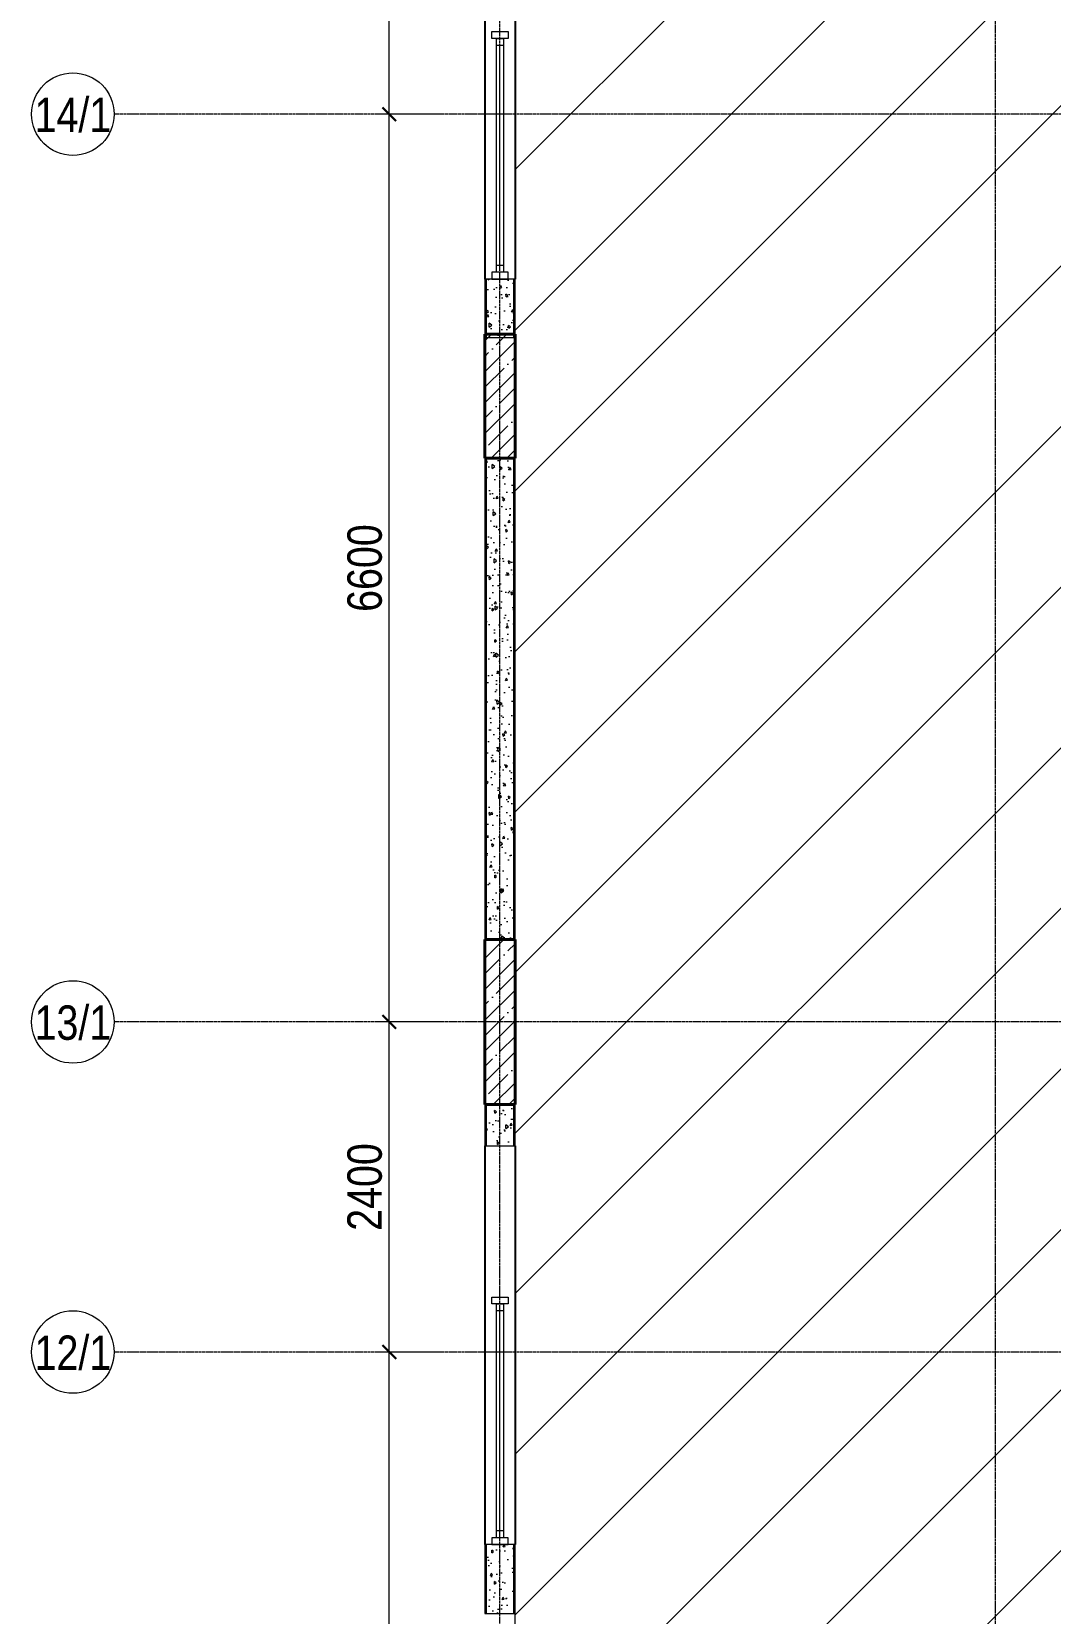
# Model space of a CAD drawing. Header units: millimetres. Extents: x -24360 to 609566, y -391049 to 148426.
# Drawn here: x 513400 to 520806, y -83136 to -71636 of the extents above; entities that cross this region are included whole.
import ezdxf
from ezdxf.enums import TextEntityAlignment as Align

# ---------------------------------------------------------------- set-up
doc = ezdxf.new("R2010")
doc.units = ezdxf.units.MM
doc.linetypes.add('CENTER2', pattern=[28.575, 19.05, -3.175, 3.175, -3.175])
doc.linetypes.add('HIDDEN2', pattern=[4.7625, 3.175, -1.5875])
doc.layers.get('Defpoints').update_dxf_attribs({"color": 140})
for name, color, linetype, lineweight in [('АР_Колонны', 70, 'Continuous', 30), ('АР_Окна', 4, 'Continuous', 5), ('АР_Оси_РД_размер', 8, 'Continuous', 0), ('АР_Стены ЖБ', 7, 'Continuous', 30), ('АР_Стены ПЕНОблок', 52, 'Continuous', 20), ('АР_Тонкая', 254, 'Continuous', 5), ('АР_Штриховка', 8, 'Continuous', 0), ('Потолок штриховка', 200, 'Continuous', 15)]:
    doc.layers.add(name, color=color, linetype=linetype, lineweight=lineweight)
for name, color, linetype, lineweight, true_color in [('АР_Оси_РД_100', 7, 'Continuous', 0, 0x525252), ('РД_Витраж_вн', 7, 'Continuous', 25, 0x148aff), ('РД_проем_инж перемыч_фахверк', 7, 'Continuous', 18, 0xff1f1f)]:
    doc.layers.add(name, color=color, linetype=linetype, lineweight=lineweight, true_color=true_color)
doc.layers.add('РД_Проем', color=230, linetype='Continuous', lineweight=0, plot=False)
doc.styles.add('style1', font='ARIALN.TTF')
doc.styles.add('ккк', font='isocpeur.ttf', dxfattribs={"width": 0.85, "oblique": 15})
doc.dimstyles.new('Dim100_ареал', dxfattribs={"dimscale": 100, "dimtxt": 2.5, "dimasz": 1, "dimexe": 1, "dimexo": 1, "dimgap": 0.5, "dimtad": 1, "dimzin": 12, "dimdsep": 46, "dimtxsty": 'style1', "dimblk": 'ARCHTICK', "dimcen": 1, "dimdle": 1, "dimclrd": 256, "dimclre": 256, "dimaunit": 1, "dimadec": 0, "dimazin": 3, "dimtfac": 1, "dimtmove": 1, "dimatfit": 3, "dimldrblk": 'OPEN30', "dimfxl": 4, "dimfxlon": 1, "dimtolj": 1, "dimtzin": 0, "dimlwd": 9, "dimlwe": 9, "dimarcsym": 0})
pattern_1 = [(45, (509004.53, -133435.88), (-112.2532, 112.2532), []), (45, (509116.79, -133435.88), (-112.2532, 112.2532), [198.4375, -39.6875, 0, -39.6875])]

# ---------------------------------------------------------------- blocks, each defined once
blk = doc.blocks.new('A-iden')
at = {"linetype": 'Continuous', "lineweight": 5}
blk.add_circle((0, -4), 3, dxfattribs=at)
at = {"color": 0, "linetype": 'Continuous', "lineweight": 20, "style": 'ккк', "width": 0.85}
blk.add_attdef('ID', text='', height=4, dxfattribs=at).set_placement((0.31, -3.85), align=Align.MIDDLE_CENTER)
blk = doc.blocks.new('_ArchTick')
at = {"color": 0, "linetype": 'ByBlock', "const_width": 0.15}
blk.add_lwpolyline([(-0.5, -0.5), (0.5, 0.5)], dxfattribs=at)
blk = doc.blocks.new('*D1121')
at = {"layer": 'Defpoints', "color": 0, "lineweight": 15, "transparency": 16777216}
for p in [(516000, -81236), (517000, -81236), (517000, -88136)]:
    blk.add_point(p, dxfattribs=at)
at = {"layer": 'АР_Оси_РД_размер', "lineweight": 9, "transparency": 16777216}
for p, q in [((516000, -88236), (516000, -81136)), ((516400, -81236), (515900, -81236)), ((516400, -88136), (515900, -88136))]:
    blk.add_line(p, q, dxfattribs=at)
at = {"layer": 'АР_Оси_РД_размер', "lineweight": 9, "transparency": 16777216, "xscale": 100, "yscale": 100, "zscale": 100}
for p, rotation in [((516000, -81236), 90), ((516000, -88136), 270)]:
    blk.add_blockref('_ArchTick', p, dxfattribs=dict(at, rotation=rotation))
at = {"layer": 'АР_Оси_РД_размер', "color": 0, "transparency": 16777216, "insert": (515822, -84686), "char_height": 250, "attachment_point": 5, "rotation": 90, "style": 'style1'}
blk.add_mtext('\\A1;6900', dxfattribs=at)
blk = doc.blocks.new('_Open30')
at = {"color": 0, "linetype": 'ByBlock', "lineweight": -2}
for p, q in [((-1, 0.27), (0, 0)), ((0, 0), (-1, -0.27)), ((0, 0), (-1, 0))]:
    blk.add_line(p, q, dxfattribs=at)
blk = doc.blocks.new('*D1122')
at = {"layer": 'Defpoints', "color": 0, "lineweight": 15, "transparency": 16777216}
for p in [(516000, -78836), (517000, -78836), (517000, -81236)]:
    blk.add_point(p, dxfattribs=at)
at = {"layer": 'АР_Оси_РД_размер', "lineweight": 9, "transparency": 16777216}
for p, q in [((516000, -81336), (516000, -78736)), ((516400, -78836), (515900, -78836)), ((516400, -81236), (515900, -81236))]:
    blk.add_line(p, q, dxfattribs=at)
at = {"layer": 'АР_Оси_РД_размер', "lineweight": 9, "transparency": 16777216, "xscale": 100, "yscale": 100, "zscale": 100}
for p, rotation in [((516000, -78836), 90), ((516000, -81236), 270)]:
    blk.add_blockref('_ArchTick', p, dxfattribs=dict(at, rotation=rotation))
at = {"layer": 'АР_Оси_РД_размер', "color": 0, "transparency": 16777216, "insert": (515822, -80036), "char_height": 250, "attachment_point": 5, "rotation": 90, "style": 'style1'}
blk.add_mtext('\\A1;2400', dxfattribs=at)
blk = doc.blocks.new('*D1123')
at = {"layer": 'Defpoints', "color": 0, "lineweight": 15, "transparency": 16777216}
for p in [(516000, -72236), (517000, -72236), (517000, -78836)]:
    blk.add_point(p, dxfattribs=at)
at = {"layer": 'АР_Оси_РД_размер', "lineweight": 9, "transparency": 16777216}
for p, q in [((516000, -78936), (516000, -72136)), ((516400, -72236), (515900, -72236)), ((516400, -78836), (515900, -78836))]:
    blk.add_line(p, q, dxfattribs=at)
at = {"layer": 'АР_Оси_РД_размер', "lineweight": 9, "transparency": 16777216, "xscale": 100, "yscale": 100, "zscale": 100}
for p, rotation in [((516000, -72236), 90), ((516000, -78836), 270)]:
    blk.add_blockref('_ArchTick', p, dxfattribs=dict(at, rotation=rotation))
at = {"layer": 'АР_Оси_РД_размер', "color": 0, "transparency": 16777216, "insert": (515822, -75536), "char_height": 250, "attachment_point": 5, "rotation": 90, "style": 'style1'}
blk.add_mtext('\\A1;6600', dxfattribs=at)
blk = doc.blocks.new('*D1124')
at = {"layer": 'Defpoints', "color": 0, "lineweight": 15, "transparency": 16777216}
for p in [(516000, -69536), (517000, -69536), (517000, -72236)]:
    blk.add_point(p, dxfattribs=at)
at = {"layer": 'АР_Оси_РД_размер', "lineweight": 9, "transparency": 16777216}
for p, q in [((516000, -72336), (516000, -69436)), ((516400, -69536), (515900, -69536)), ((516400, -72236), (515900, -72236))]:
    blk.add_line(p, q, dxfattribs=at)
at = {"layer": 'АР_Оси_РД_размер', "lineweight": 9, "transparency": 16777216, "xscale": 100, "yscale": 100, "zscale": 100}
for p, rotation in [((516000, -69536), 90), ((516000, -72236), 270)]:
    blk.add_blockref('_ArchTick', p, dxfattribs=dict(at, rotation=rotation))
at = {"layer": 'АР_Оси_РД_размер', "color": 0, "transparency": 16777216, "insert": (515822, -70886), "char_height": 250, "attachment_point": 5, "rotation": 90, "style": 'style1'}
blk.add_mtext('\\A1;2700', dxfattribs=at)

msp = doc.modelspace()

# ---------------------------------------------------------------- hatches: boundary and pattern name
at = {"layer": 'АР_Штриховка', "linetype": 'Continuous', "lineweight": 0, "true_color": 0x000000}
h = msp.add_hatch(dxfattribs=at)
h.set_pattern_fill('AR-CONC', color=18, angle=-315, style=0)
h.set_pattern_definition([(95, (509004.53, -133435.88), (140.09465, 117.55338), [19.05, -209.55]), (40, (509004.53, -133435.88), (-160.01845, 110.1767), [15.24, -167.6406]), (145.45144, (509016.2, -133426.08), (-19.9238, 227.7301), [16.19, -178.09024]), (91.1842, (508968.61, -133399.95), (221.41024, 161.9534), [28.575, -314.325]), (141.63556, (508987.06, -133386.46), (-7.0866, 342.8268), [24.285, -267.1356]), (36.18415, (508968.6, -133399.95), (-7.0866, 342.8268), [22.86, -251.4597]), (66, (508995.55, -133390.97), (179.51998, 34.89515), [19.05, -209.55]), (11, (508995.55, -133390.97), (-86.5399, 173.9412), [15.24, -167.64]), (116.45144, (509010.51, -133388.07), (92.98005, 208.83634), [16.19, -178.08994]), (82.5, (509004.53, -133435.876), (-57.60547, 61.973414), [0, -165.608, 0, -170.18, 0, -168.275]), (52.5, (509004.53, -133435.88), (-23.58973, 118.087), [0, -97.028, 0, -161.798, 0, -64.135]), (12.5, (508964.48, -133475.93), (99.92786, 91.826196), [0, -63.5, 0, -198.12, 0, -262.89]), (2.5, (508946.52, -133493.89), (86.7639, 122.7224), [0, -82.55, 0, -131.572, 0, -186.69])])
h.paths.add_polyline_path([(516904.532, -73435.876), (516704.532, -73435.876), (516704.532, -73860.876), (516904.532, -73860.876)], flags=0)
at = {"layer": 'АР_Штриховка', "linetype": 'Continuous', "lineweight": 5, "true_color": 0x000000}
h = msp.add_hatch(dxfattribs=at)
h.set_pattern_fill('ANSI35', color=18, scale=25, style=0)
h.set_pattern_definition(pattern_1)
h.paths.add_polyline_path([(516694.532, -74735.876), (516914.532, -74735.876), (516914.532, -73835.876), (516694.532, -73835.876)], flags=0)
at = {"layer": 'АР_Штриховка', "linetype": 'Continuous', "lineweight": 0, "true_color": 0x000000}
h = msp.add_hatch(dxfattribs=at)
h.set_pattern_fill('AR-CONC', color=18, angle=-315, style=0)
h.set_pattern_definition([(95, (509004.53, -133435.88), (140.09465, 117.55338), [19.05, -209.55]), (40, (509004.53, -133435.88), (-160.01845, 110.1767), [15.24, -167.6406]), (145.45144, (509016.2, -133426.08), (-19.9238, 227.7301), [16.19, -178.09024]), (91.1842, (508968.61, -133399.95), (221.41024, 161.9534), [28.575, -314.325]), (141.63556, (508987.06, -133386.46), (-7.0866, 342.8268), [24.285, -267.1356]), (36.18415, (508968.6, -133399.95), (-7.0866, 342.8268), [22.86, -251.4597]), (66, (508995.55, -133390.97), (179.51998, 34.89515), [19.05, -209.55]), (11, (508995.55, -133390.97), (-86.5399, 173.9412), [15.24, -167.64]), (116.45144, (509010.51, -133388.07), (92.98005, 208.83634), [16.19, -178.08994]), (82.5, (509004.53, -133435.876), (-57.60547, 61.973414), [0, -165.608, 0, -170.18, 0, -168.275]), (52.5, (509004.53, -133435.88), (-23.58973, 118.087), [0, -97.028, 0, -161.798, 0, -64.135]), (12.5, (508964.48, -133475.93), (99.92786, 91.826196), [0, -63.5, 0, -198.12, 0, -262.89]), (2.5, (508946.52, -133493.89), (86.7639, 122.7224), [0, -82.55, 0, -131.572, 0, -186.69])])
h.paths.add_polyline_path([(516904.532, -74735.876), (516704.532, -74735.876), (516704.532, -78235.876), (516904.532, -78235.876)], flags=0)
at = {"layer": 'АР_Штриховка', "linetype": 'Continuous', "lineweight": 5, "true_color": 0x000000}
h = msp.add_hatch(dxfattribs=at)
h.set_pattern_fill('ANSI35', color=18, scale=25, style=0)
h.set_pattern_definition(pattern_1)
h.paths.add_polyline_path([(516694.532, -79435.876), (516914.532, -79435.876), (516914.532, -78235.876), (516694.532, -78235.876)], flags=0)
at = {"layer": 'АР_Штриховка', "linetype": 'Continuous', "lineweight": 0, "true_color": 0x000000}
h = msp.add_hatch(dxfattribs=at)
h.set_pattern_fill('AR-CONC', color=18, angle=-315, style=0)
h.set_pattern_definition([(95, (509004.53, -133435.88), (140.09465, 117.55338), [19.05, -209.55]), (40, (509004.53, -133435.88), (-160.01845, 110.1767), [15.24, -167.6406]), (145.45144, (509016.2, -133426.08), (-19.9238, 227.7301), [16.19, -178.09024]), (91.1842, (508968.61, -133399.95), (221.4102, 161.9534), [28.575, -314.325]), (141.63556, (508987.06, -133386.46), (-7.0866, 342.8268), [24.285, -267.1356]), (36.18415, (508968.6, -133399.95), (-7.0866, 342.8268), [22.86, -251.4597]), (66, (508995.55, -133390.97), (179.51998, 34.89515), [19.05, -209.55]), (11, (508995.55, -133390.97), (-86.5399, 173.9412), [15.24, -167.64]), (116.45145, (509010.51, -133388.07), (92.98005, 208.83634), [16.19, -178.08994]), (82.5, (509004.53, -133435.876), (-57.60547, 61.97341), [0, -165.608, 0, -170.18, 0, -168.275]), (52.5, (509004.53, -133435.88), (-23.58973, 118.087), [0, -97.028, 0, -161.798, 0, -64.135]), (12.5, (508964.48, -133475.93), (99.92786, 91.826196), [0, -63.5, 0, -198.12, 0, -262.89]), (2.5, (508946.52, -133493.89), (86.7639, 122.7224), [0, -82.55, 0, -131.572, 0, -186.69])])
h.paths.add_polyline_path([(516904.532, -79435.876), (516704.532, -79435.876), (516704.532, -79735.876), (516904.532, -79735.876)], flags=0)
h.paths.add_polyline_path([(516904.532, -82635.876), (516704.532, -82635.876), (516704.532, -83135.876), (516904.532, -83135.876)], flags=0)
at = {"layer": 'Потолок штриховка'}
h = msp.add_hatch(dxfattribs=at)
h.set_pattern_fill('ANSI31', color=256, scale=260)
h.paths.add_polyline_path([(516914.532, -93915.876), (516914.532, -69960.876), (518180, -69980.876), (518185.057, -69660.876), (522949.532, -69660.876), (522948.983, -65160.876), (525839.532, -65188.909), (525838.623, -66079.643), (529004.428, -66065.129), (528984.532, -72125.876), (521204.532, -72125.876), (521194.532, -93915.876), (520674.532, -93915.876), (520674.532, -94535.876), (517434.532, -94545.876), (517434.537, -93915.876)])
h.paths.add_polyline_path([(521414.532, -81135.876), (521414.532, -79565.876), (525424.532, -79565.876), (525424.532, -80025.876), (525504.532, -80025.876), (525504.532, -78025.876), (529004.532, -78025.876), (528984.532, -81055.935), (528984.532, -81135.874)])
h.paths.add_polyline_path([(521414.532, -78025.876), (525104.532, -78025.876), (525104.532, -79445.876), (521414.532, -79445.876)], flags=16)
h.paths.add_polyline_path([(521414.532, -77635.876), (523654.532, -77635.876), (523654.532, -75105.876), (521414.532, -75105.876)], flags=17)
h.paths.add_polyline_path([(521404.532, -74985.876), (521409.532, -72345.876), (523604.532, -72345.876), (523604.532, -73935.876), (526374.532, -73935.876), (526374.532, -72705.876), (528984.532, -72705.876), (528984.532, -77315.876), (526374.532, -77315.876), (526374.532, -74985.876), (526054.533, -74985.876), (526054.533, -77315.876), (524494.533, -77315.875), (524494.533, -74985.876)], flags=17)

# ---------------------------------------------------------------- linework, layer by layer
at = {"layer": 'АР_Колонны', "color": 18, "linetype": 'HIDDEN2', "lineweight": 25, "true_color": 0x000000}
for p, q in [((516694.532, -73835.876), (516914.532, -73835.876)), ((516694.532, -74735.876), (516694.532, -73835.876)), ((516914.532, -73835.876), (516914.532, -74735.876)), ((516914.532, -74735.876), (516694.532, -74735.876)), ((516694.532, -78235.876), (516914.532, -78235.876)), ((516694.532, -79435.876), (516694.532, -78235.876)), ((516914.532, -78235.876), (516914.532, -79435.876)), ((516914.532, -79435.876), (516694.532, -79435.876))]:
    msp.add_line(p, q, dxfattribs=at)
at = {"layer": 'АР_Колонны', "color": 18, "linetype": 'Continuous', "lineweight": 30, "true_color": 0x000000}
for p, q in [((516914.532, -73835.876), (516694.532, -73835.876)), ((516694.532, -73835.876), (516694.532, -74735.876)), ((516914.532, -74735.876), (516914.532, -73835.876)), ((516694.532, -74735.876), (516914.532, -74735.876)), ((516914.532, -78235.876), (516694.532, -78235.876)), ((516694.532, -78235.876), (516694.532, -79435.876)), ((516914.532, -79435.876), (516914.532, -78235.876)), ((516694.532, -79435.876), (516914.532, -79435.876))]:
    msp.add_line(p, q, dxfattribs=at)
at = {"layer": 'АР_Окна', "color": 18, "linetype": 'Continuous', "lineweight": 5, "true_color": 0x000000}
for p, q in [((516694.532, -73435.876), (516694.532, -71635.876)), ((516914.532, -73435.876), (516914.532, -71635.876)), ((516829.532, -71735.876), (516779.532, -71735.876)), ((516804.532, -73335.876), (516804.532, -71735.876)), ((516829.532, -73335.876), (516779.532, -73335.876)), ((516694.532, -82635.876), (516694.532, -80835.876)), ((516914.532, -82635.876), (516914.532, -80835.876)), ((516829.532, -80935.876), (516779.532, -80935.876)), ((516804.532, -82535.876), (516804.532, -80935.876)), ((516829.532, -82535.876), (516779.532, -82535.876))]:
    msp.add_line(p, q, dxfattribs=at)
for points in [[(516744.532, -71685.876), (516744.532, -71635.876), (516864.532, -71635.876), (516864.532, -71685.876)], [(516829.532, -73385.876), (516779.532, -73385.876), (516779.532, -71685.876), (516829.532, -71685.876)], [(516744.532, -73385.876), (516744.532, -73435.876), (516864.532, -73435.876), (516864.532, -73385.876)], [(516744.532, -80885.876), (516744.532, -80835.876), (516864.532, -80835.876), (516864.532, -80885.876)], [(516829.532, -82585.876), (516779.532, -82585.876), (516779.532, -80885.876), (516829.532, -80885.876)], [(516744.532, -82585.876), (516744.532, -82635.876), (516864.532, -82635.876), (516864.532, -82585.876)]]:
    msp.add_lwpolyline(points, close=True, dxfattribs=at)
at = {"layer": 'АР_Оси_РД_100', "linetype": 'CENTER2'}
for p, q in [((533204.533, -72235.876), (513999.575, -72235.876)), ((533204.533, -78835.876), (513999.575, -78835.876)), ((533204.533, -81235.876), (513999.575, -81235.876))]:
    msp.add_line(p, q, dxfattribs=at)
for points in [[(516804.533, -97435.876), (516804.533, -61707.197)], [(520404.533, -61707.197), (520404.533, -97435.876)]]:
    msp.add_lwpolyline(points, dxfattribs=at)
at = {"layer": 'АР_Стены ЖБ', "color": 18, "linetype": 'Continuous', "lineweight": 40, "true_color": 0x000000}
for p, q in [((516914.532, -73835.876), (516694.532, -73835.876)), ((516694.532, -73835.876), (516694.532, -74735.876)), ((516914.532, -74735.876), (516914.532, -73835.876)), ((516694.532, -74735.876), (516914.532, -74735.876)), ((516914.532, -78235.876), (516694.532, -78235.876)), ((516694.532, -78235.876), (516694.532, -79435.876)), ((516914.532, -79435.876), (516914.532, -78235.876)), ((516694.532, -79435.876), (516914.532, -79435.876))]:
    msp.add_line(p, q, dxfattribs=at)
at = {"layer": 'АР_Стены ПЕНОблок', "color": 18, "linetype": 'Continuous', "lineweight": 20, "true_color": 0x000000}
for p, q in [((516904.532, -73435.876), (516704.532, -73435.876)), ((516704.532, -73435.876), (516704.532, -73860.876)), ((516904.532, -73860.876), (516904.532, -73435.876)), ((516704.532, -73860.876), (516904.532, -73860.876)), ((516904.532, -74735.876), (516704.532, -74735.876)), ((516704.532, -74735.876), (516704.532, -78235.876)), ((516904.532, -78235.876), (516904.532, -74735.876)), ((516704.532, -78235.876), (516904.532, -78235.876)), ((516904.532, -79435.876), (516704.532, -79435.876)), ((516704.532, -79435.876), (516704.532, -79735.876)), ((516904.532, -79735.876), (516904.532, -79435.876)), ((516704.532, -79735.876), (516904.532, -79735.876)), ((516904.532, -82635.876), (516704.532, -82635.876)), ((516704.532, -82635.876), (516704.532, -83135.876)), ((516904.532, -83135.876), (516904.532, -82635.876)), ((516704.532, -83135.876), (516904.532, -83135.876))]:
    msp.add_line(p, q, dxfattribs=at)
at = {"layer": 'АР_Тонкая', "color": 18, "linetype": 'Continuous', "lineweight": 0, "true_color": 0x000000}
for p, q in [((516704.532, -73435.876), (516694.532, -73435.876)), ((516694.532, -73435.876), (516694.532, -73860.876)), ((516704.532, -73860.876), (516704.532, -73435.876)), ((516914.532, -73435.876), (516904.532, -73435.876)), ((516904.532, -73435.876), (516904.532, -73860.876)), ((516914.532, -73860.876), (516914.532, -73435.876)), ((516694.532, -73860.876), (516704.532, -73860.876)), ((516904.532, -73860.876), (516914.532, -73860.876)), ((516704.532, -74735.876), (516694.532, -74735.876)), ((516694.532, -74735.876), (516694.532, -78235.876)), ((516704.532, -78235.876), (516704.532, -74735.876)), ((516914.532, -74735.876), (516904.532, -74735.876)), ((516904.532, -74735.876), (516904.532, -78235.876)), ((516914.532, -78235.876), (516914.532, -74735.876)), ((516694.532, -78235.876), (516704.532, -78235.876)), ((516904.532, -78235.876), (516914.532, -78235.876)), ((516704.532, -79435.876), (516694.532, -79435.876)), ((516694.532, -79435.876), (516694.532, -79735.876)), ((516704.532, -79735.876), (516704.532, -79435.876)), ((516914.532, -79435.876), (516904.532, -79435.876)), ((516904.532, -79435.876), (516904.532, -79735.876)), ((516914.532, -79735.876), (516914.532, -79435.876)), ((516694.532, -79735.876), (516704.532, -79735.876)), ((516904.532, -79735.876), (516914.532, -79735.876)), ((516704.532, -82635.876), (516694.532, -82635.876)), ((516694.532, -82635.876), (516694.532, -83135.876)), ((516704.532, -83135.876), (516704.532, -82635.876)), ((516914.532, -82635.876), (516904.532, -82635.876)), ((516904.532, -82635.876), (516904.532, -83135.876)), ((516914.532, -83135.876), (516914.532, -82635.876)), ((516694.532, -83135.876), (516704.532, -83135.876)), ((516904.532, -83135.876), (516914.532, -83135.876))]:
    msp.add_line(p, q, dxfattribs=at)
at = {"layer": 'Потолок штриховка'}
msp.add_lwpolyline([(516914.532, -93915.876), (516914.532, -69960.876), (518180, -69980.876), (518185.057, -69660.876), (522949.532, -69660.876), (522948.983, -65160.876), (525839.532, -65188.909), (525838.623, -66079.643), (529004.428, -66065.129), (528984.532, -72125.876), (521204.532, -72125.876), (521194.532, -93915.876), (520674.532, -93915.876), (520674.532, -94535.876), (517434.532, -94545.876), (517434.537, -93915.876)], close=True, dxfattribs=at)
at = {"layer": 'РД_Витраж_вн', "color": 18, "linetype": 'Continuous', "lineweight": 25, "true_color": 0x000000}
for p, q in [((516694.532, -70535.876), (516694.532, -73435.876)), ((516914.532, -70535.876), (516914.532, -73435.876)), ((516694.532, -79735.876), (516694.532, -82635.876)), ((516914.532, -79735.876), (516914.532, -82635.876))]:
    msp.add_line(p, q, dxfattribs=at)
at = {"layer": 'РД_Проем', "color": 18, "linetype": 'Continuous', "lineweight": 0, "true_color": 0x000000}
for p, q in [((516694.532, -70535.876), (516694.532, -73435.876)), ((516914.532, -70535.876), (516914.532, -73435.876)), ((516694.532, -79735.876), (516694.532, -82635.876)), ((516914.532, -79735.876), (516914.532, -82635.876))]:
    msp.add_line(p, q, dxfattribs=at)
at = {"layer": 'РД_проем_инж перемыч_фахверк', "color": 18, "linetype": 'Continuous', "lineweight": 18, "true_color": 0x000000}
for p, q in [((516694.532, -70535.876), (516694.532, -73435.876)), ((516914.532, -70535.876), (516914.532, -73435.876)), ((516694.532, -79735.876), (516694.532, -82635.876)), ((516914.532, -79735.876), (516914.532, -82635.876))]:
    msp.add_line(p, q, dxfattribs=at)

# ---------------------------------------------------------------- block references
at = {"layer": 'АР_Оси_РД_100'}
ref = msp.add_blockref('A-iden', (513699.575, -71835.876), dxfattribs=dict(at, xscale=100, yscale=100, zscale=100))
ref.add_attrib('ID', '14/1', dxfattribs={"layer": '0', "linetype": 'Continuous', "height": 250, "style": 'style1'}).set_placement((513699.575, -72235.876), align=Align.MIDDLE)
ref = msp.add_blockref('A-iden', (513699.575, -78435.876), dxfattribs=dict(at, xscale=100, yscale=100, zscale=100))
ref.add_attrib('ID', '13/1', dxfattribs={"layer": '0', "linetype": 'Continuous', "height": 250, "style": 'style1'}).set_placement((513699.575, -78835.876), align=Align.MIDDLE)
ref = msp.add_blockref('A-iden', (513699.575, -80835.876), dxfattribs=dict(at, xscale=100, yscale=100, zscale=100))
ref.add_attrib('ID', '12/1', dxfattribs={"layer": '0', "linetype": 'Continuous', "height": 250, "style": 'style1'}).set_placement((513699.575, -81235.876), align=Align.MIDDLE)

# ---------------------------------------------------------------- dimensions: what is measured, and where the dimension line sits
at = {"layer": 'АР_Оси_РД_размер'}
for base, p1, p2, picture, middle in [((515999.575, -69535.876), (516999.575, -72235.876), (516999.575, -69535.876), '*D1124', (515821.932, -70885.876)), ((515999.575, -72235.876), (516999.575, -78835.876), (516999.575, -72235.876), '*D1123', (515821.932, -75535.876)), ((515999.575, -78835.876), (516999.575, -81235.876), (516999.575, -78835.876), '*D1122', (515821.932, -80035.876)), ((515999.575, -81235.876), (516999.575, -88135.876), (516999.575, -81235.876), '*D1121', (515821.932, -84685.876))]:
    dim = msp.add_linear_dim(base=base, p1=p1, p2=p2, angle=90, dimstyle='Dim100_ареал', dxfattribs=at)
    dim.commit()
    dim.dimension.update_dxf_attribs({"geometry": picture, "text_midpoint": middle})

doc.saveas('drawing.dxf')
